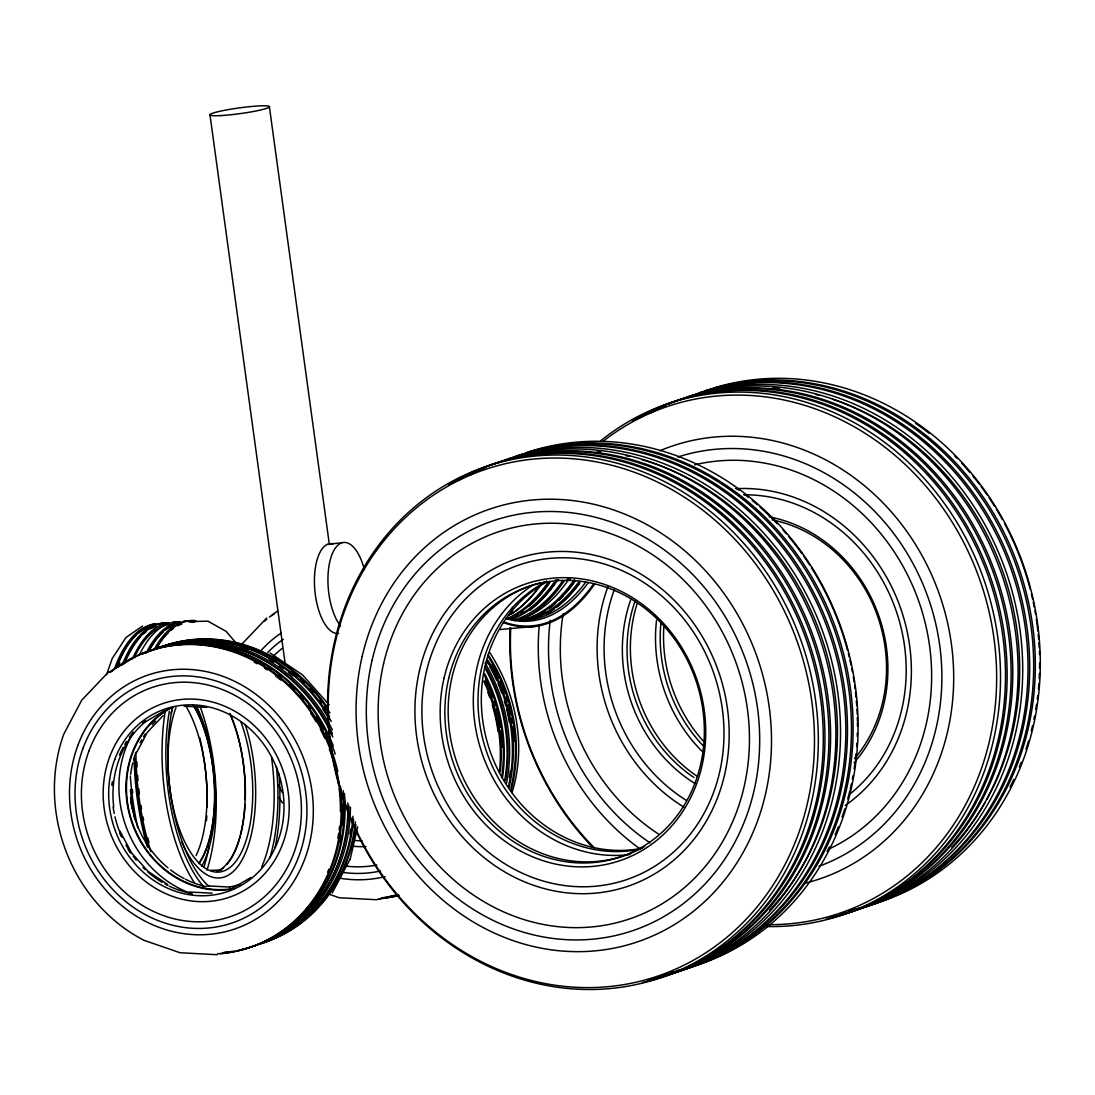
<?xml version="1.0" encoding="UTF-8"?>
<svg xmlns="http://www.w3.org/2000/svg" width="1095" height="1095" viewBox="0 0 1095 1095"><rect width="100%" height="100%" fill="white"/><g stroke="black" fill="none" stroke-linecap="round" stroke-linejoin="round"><path stroke-width="1.5" d="M350.236 858.877L357.682 826.848M512.008 792.67C526.695 745.709 516.197 693.6 489.876 652.729M106.571 674.725L112.196 658.588L125.993 637.468L142.514 626.066M136.464 752.908L147.387 732.24L163.059 715.719M332.209 893.014L350.181 859.028M145.293 721.851C120.532 742.383 109.87 775.52 113.716 806.974M242.036 643.997L266.632 618.086M139.476 654.468L107.461 673.083L81.714 700.239L63.688 734.362C36.327 811.19 71.298 902.622 143.924 940.29L180.1 952.746L217.207 954.717M145.087 721.988L164.428 710.751M231.729 888.634L251.056 877.41M229.594 887.073L240.435 884.486M397.69 894.642L376.365 899.72L339.258 897.736L329.869 894.519M328.13 544.105L341.64 542.887M500.47 629.488L536.755 626.203M189.271 621.604L207.886 621.166L226.131 631.363L235.603 642.491M210.637 870.361L221.368 870.005M184.097 706.193L206.668 707.384M207.256 885.855L229.827 887.059M189.476 892.001L212.06 893.205M270 652.948L302.439 674.821L329.116 704.728M167.727 884.568L147.921 871.223L131.633 852.964L119.971 831.05M269.356 106.489L329.376 544.626M210.007 115.043L285.33 664.843M594.64 584.1A331.73 143.199 84.8 0 1 503.262 622.535M575.381 580.651A324.49 140.064 84.8 0 1 519.701 620.482M585.674 582.212A324.49 140.064 84.8 0 1 507.04 618.223M573.958 582.403A326.296 140.858 84.8 0 1 565.047 593.736M562.994 596.022A326.296 140.858 84.8 0 1 558.82 600.32M555.233 603.673A326.296 140.858 84.8 0 1 549.129 608.683M545.392 611.338A326.296 140.858 84.8 0 1 539.055 615.171M587.878 583.224A325.831 140.653 84.8 0 1 505.767 618.524M593.025 584.716A330.786 142.788 84.8 0 1 504.48 622.234M579.939 582.732A324.49 140.064 84.8 0 1 520.043 620.564M574.423 579.474A324.49 140.064 84.8 0 1 519.317 620.4M568.305 580.021A324.49 140.064 84.8 0 1 514.732 620.646M578.995 581.582A324.49 140.064 84.8 0 1 521.22 620.482M553.988 582.595A324.49 140.064 84.8 0 1 510.407 619.222M550.347 581.65A324.49 140.064 84.8 0 1 507.313 619.058M564.418 580.692A326.296 140.858 84.8 0 1 518.688 620.276M579.488 583.17A326.296 140.858 84.8 0 1 556.862 607.15M554.385 609.012A326.296 140.858 84.8 0 1 546.829 613.884M562.967 580.501A324.49 140.064 84.8 0 1 512.419 620.413M556.849 581.062A324.49 140.064 84.8 0 1 512.323 619.045M548.444 581.815A324.49 140.064 84.8 0 1 506.889 618.607M555.439 582.8A326.296 140.858 84.8 0 1 529.651 610.435M536.386 590.273A325.831 140.653 84.8 0 1 515.485 611.256M514.061 612.297A325.831 140.653 84.8 0 1 511.214 614.268M539.835 586.345A324.49 140.064 84.8 0 1 508.491 615.472M548.937 583.389A326.296 140.858 84.8 0 1 529.255 606.014M523.15 611.024A326.296 140.858 84.8 0 1 520.672 612.817M518.154 614.5A326.296 140.858 84.8 0 1 515.622 616.074M338.656 633.444A45.1 19.464 84.8 0 1 314.607 587.276A45.1 19.464 84.8 0 1 333.208 543.928M340.6 626.011A45.1 19.464 84.8 0 1 332.36 553.605A45.1 19.464 84.8 0 1 364.361 569.551M526.722 452.687A270.095 242.255 70.9 0 1 840.645 649.691A270.095 242.255 70.9 0 1 670.715 972.784M517.825 455.588A270.095 242.255 70.9 0 1 835.896 648.295A270.095 242.255 70.9 0 1 666.732 974.153M505.972 459.654A270.095 242.255 70.9 0 1 828.381 648.829A270.095 242.255 70.9 0 1 658.15 976.918M526.736 452.605A270.095 242.255 70.9 0 1 842.301 649.089A270.095 242.255 70.9 0 1 670.756 972.565M530.076 451.4A270.095 242.255 70.9 0 1 846.763 645.557A270.095 242.255 70.9 0 1 677.34 970.485M736.114 488.206A267.604 240.024 70.9 0 1 738.838 490.149M744.258 494.16A267.604 240.024 70.9 0 1 748.268 497.281M752.251 500.483A267.604 240.024 70.9 0 1 757.466 504.877M760.039 507.136A267.604 240.024 70.9 0 1 777.272 523.807M783.048 530.089A267.604 240.024 70.9 0 1 786.347 533.84M788.51 536.386A267.604 240.024 70.9 0 1 801.992 553.741M803.963 556.52A267.604 240.024 70.9 0 1 809.684 564.993M811.518 567.867A267.604 240.024 70.9 0 1 847.53 650.362M848.379 653.633A267.604 240.024 70.9 0 1 849.2 656.918M849.98 660.23A267.604 240.024 70.9 0 1 851.075 665.212M851.759 668.552A267.604 240.024 70.9 0 1 852.416 671.906M853.306 676.956A267.604 240.024 70.9 0 1 854.127 682.034M854.62 685.415A267.604 240.024 70.9 0 1 855.072 688.81M855.482 692.204A267.604 240.024 70.9 0 1 856.03 697.282M856.345 700.677A267.604 240.024 70.9 0 1 856.742 705.755M856.961 709.136A267.604 240.024 70.9 0 1 857.207 714.186M857.33 717.553A267.604 240.024 70.9 0 1 857.399 720.893M857.426 722.604A267.604 240.024 70.9 0 1 857.44 726.04M857.344 732.925A267.604 240.024 70.9 0 1 857.248 736.374M856.906 743.259A267.604 240.024 70.9 0 1 856.673 746.708M856.071 753.593A267.604 240.024 70.9 0 1 855.523 758.739M854.88 763.858A267.604 240.024 70.9 0 1 854.127 768.936M853.005 775.671A267.604 240.024 70.9 0 1 852.375 779.01M851.362 783.993A267.604 240.024 70.9 0 1 850.268 788.906M849.871 790.576A267.604 240.024 70.9 0 1 847.735 798.926M844.806 808.876A267.604 240.024 70.9 0 1 842.069 817.075M838.441 826.752A267.604 240.024 70.9 0 1 835.143 834.65M829.367 846.941A267.604 240.024 70.9 0 1 827.067 851.404M597.322 451.414A266.742 239.244 70.9 0 1 600.649 451.715M625.697 455.575A266.742 239.244 70.9 0 1 629.023 456.314M642.217 459.708A266.742 239.244 70.9 0 1 826.355 652.634A266.742 239.244 70.9 0 1 769.621 910.123M514.54 456.697A270.095 242.255 70.9 0 1 834.226 648.842A270.095 242.255 70.9 0 1 663.461 975.084M448.485 484.537A270.095 242.255 70.9 0 1 802.84 630.446A270.095 242.255 70.9 0 1 642.532 982.516M453.001 482.279A270.095 242.255 70.9 0 1 804.496 629.885A270.095 242.255 70.9 0 1 647.405 981.202M456.971 480.897A270.095 242.255 70.9 0 1 809.137 630.227A270.095 242.255 70.9 0 1 648.158 980.572M476.872 470.85A270.095 242.255 70.9 0 1 814.981 641.287A270.095 242.255 70.9 0 1 648.199 980.353M458.627 480.335A270.095 242.255 70.9 0 1 473.752 472.315M507.861 459.079A270.095 242.255 70.9 0 1 824.549 653.236A270.095 242.255 70.9 0 1 655.125 978.163M469.892 475.162A270.095 242.255 70.9 0 1 474.436 472.766M477.516 471.233A270.095 242.255 70.9 0 1 485.304 467.592M644.832 846.243A142.815 128.088 70.9 0 1 459.311 769.06A142.815 128.088 70.9 0 1 540.424 582.827M543.654 582.047A142.815 128.088 70.9 0 1 546.925 581.363M555.247 580.063A142.815 128.088 70.9 0 1 558.614 579.707M567.087 579.255A142.815 128.088 70.9 0 1 570.468 579.241M642.053 848.283A142.815 128.088 70.9 0 1 490.505 752.388A142.815 128.088 70.9 0 1 547.048 581.774M640.37 849.09A142.815 128.088 70.9 0 1 486.878 752.648A142.815 128.088 70.9 0 1 546.706 581.363M629.94 854.511A146.169 131.099 70.9 0 1 482.772 755.304A146.169 131.099 70.9 0 1 533.416 584.716M229.936 713.516A96.949 41.856 84.8 0 1 245.266 799.514M245.047 804.428A96.949 41.856 84.8 0 1 240.695 834.39M240.27 836.06A96.949 41.856 84.8 0 1 226.843 864.393M223.544 867.719A96.949 41.856 84.8 0 1 221.053 869.649M229.868 713.817A96.483 41.651 84.8 0 1 244.596 808.781A96.483 41.651 84.8 0 1 217.18 871.333M241.023 722.139A96.483 41.651 84.8 0 1 241.434 852.225A96.483 41.651 84.8 0 1 183.495 839.181A96.483 41.651 84.8 0 1 176.008 707.493M245.184 724.438A102.396 44.197 84.8 0 1 242.515 859.082A102.396 44.197 84.8 0 1 181.907 842.425M171.094 713.269A102.396 44.197 84.8 0 1 172.572 708.136M208.721 886.211A121.08 52.273 84.8 0 1 172.23 709.04M271.574 757.562A121.08 52.273 84.8 0 1 261.732 866.87M203.629 886.663A127.636 55.092 84.8 0 1 169.355 711.339M276.405 766.432A127.636 55.092 84.8 0 1 269.904 857.837M194.143 882.31A134.179 57.925 84.8 0 1 165.058 712.297M279.006 773.946A134.179 57.925 84.8 0 1 275.16 847.366M199.824 737.879A121.08 52.273 84.8 0 1 207.147 807.193M206.804 815.734A121.08 52.273 84.8 0 1 206.462 820.744M185.561 705.55A96.483 41.651 84.8 0 1 196.101 855.565M193.076 704.879A96.483 41.651 84.8 0 1 199.153 862.737M194.034 705.851A96.949 41.856 84.8 0 1 198.962 863.695M196.375 705.864A106.557 46.004 84.8 0 1 201.699 866.391M196.854 707.835A127.636 55.092 84.8 0 1 198.537 712.462M209.186 846.052A127.636 55.092 84.8 0 1 203.916 867.035M199.837 705.727A133.248 57.515 84.8 0 1 206.969 870.101M150.781 851.623A156.544 67.575 84.8 0 1 135.944 753.374M156.996 647.692A156.544 67.575 84.8 0 1 194.705 620.509M148.988 842.575A154.737 66.795 84.8 0 1 147.633 837.593M143.623 820.21A154.737 66.795 84.8 0 1 142.993 816.952M141.529 808.753A154.737 66.795 84.8 0 1 140.995 805.455M139.38 793.889A154.737 66.795 84.8 0 1 138.805 788.879M137.984 780.448A154.737 66.795 84.8 0 1 137.6 775.37M137.108 766.938A154.737 66.795 84.8 0 1 136.902 761.915M148.496 847.681A154.737 66.795 84.8 0 1 134.904 758.78M156.503 647.843A154.737 66.795 84.8 0 1 168.356 632.554M170.957 630.296A154.737 66.795 84.8 0 1 173.612 628.297M177.719 625.861A154.737 66.795 84.8 0 1 181.879 624.082M147.373 846.846A156.544 67.575 84.8 0 1 134.11 758.561M154.231 649.417A156.544 67.575 84.8 0 1 196.046 621.029M137.806 827.82A156.544 67.575 84.8 0 1 130.319 775.944M148.797 651.415A156.544 67.575 84.8 0 1 180.169 621.809A156.544 67.575 84.8 0 0 139.147 655.426M183.358 621.262A156.544 67.575 84.8 0 1 194.705 622.124M134.904 819.347A154.737 66.795 84.8 0 1 130.401 789.632M148.29 651.47A154.737 66.795 84.8 0 1 163.155 631.979M165.783 629.844A154.737 66.795 84.8 0 1 173.995 625.19M132.112 808.219A156.544 67.575 84.8 0 1 130.866 799.884M146.059 653.222A156.544 67.575 84.8 0 1 179.84 621.673M186.301 621.276A156.544 67.575 84.8 0 1 192.802 622.288M132.687 792.807A154.737 66.795 84.8 0 1 132.303 789.468M132.563 658.601A156.544 67.575 84.8 0 1 168.384 622.699M173.215 622.275A156.544 67.575 84.8 0 1 179.717 622.945M124.652 663.378A156.544 67.575 84.8 0 1 168.726 622.863M123.817 663.789A154.737 66.795 84.8 0 1 139.873 637.413M143.664 633.731A154.737 66.795 84.8 0 1 146.306 631.61M150.357 628.941A154.737 66.795 84.8 0 1 155.901 626.422M122.161 665.021A156.544 67.575 84.8 0 1 168.438 623.151M117.001 666.91A156.544 67.575 84.8 0 1 155.777 623.835M162.224 623.452A156.544 67.575 84.8 0 1 168.726 624.465M118.014 667.238A154.737 66.795 84.8 0 1 119.861 662.721M116.097 667.403A154.737 66.795 84.8 0 1 135.889 635.483M138.476 633.225A154.737 66.795 84.8 0 1 149.413 627.011M114.523 668.593A156.544 67.575 84.8 0 1 155.463 623.78M134.384 657.315A154.737 66.795 84.8 0 1 168.575 624.506M192.391 893.985A106.557 95.58 70.9 0 1 133.439 732.172A96.483 86.546 70.9 0 0 129.306 737.346M233.618 888.935A96.949 86.957 70.9 0 1 132.057 823.098A96.949 86.957 70.9 0 1 170.067 708.027M233.55 888.469A96.483 86.546 70.9 0 1 131.906 821.223A96.483 86.546 70.9 0 1 173.188 706.918M206.134 886.553A96.483 86.546 70.9 0 1 185.548 879.271M184.138 878.546A96.483 86.546 70.9 0 1 170.546 869.882M167.987 867.856A96.483 86.546 70.9 0 1 137.245 825.137M136.642 823.577A96.483 86.546 70.9 0 1 130.51 797.475M130.675 774.261A96.483 86.546 70.9 0 1 132.714 762.969M133.535 759.807A96.483 86.546 70.9 0 1 136.013 752.155M140.105 742.752A96.483 86.546 70.9 0 1 141.707 739.727M143.404 736.798A96.483 86.546 70.9 0 1 145.197 733.951M152.246 724.685A96.483 86.546 70.9 0 1 155.641 721.03M189.983 893.027A96.483 86.546 70.9 0 1 169.287 886.156M167.768 885.403A96.483 86.546 70.9 0 1 164.962 883.939M162.183 882.365A96.483 86.546 70.9 0 1 147.743 871.907M145.334 869.731A96.483 86.546 70.9 0 1 142.966 867.445M136.273 860.068A96.483 86.546 70.9 0 1 133.207 856.126M131.277 853.443A96.483 86.546 70.9 0 1 125.939 844.957M122.093 837.442A96.483 86.546 70.9 0 1 120.08 832.83M119.464 831.283A96.483 86.546 70.9 0 1 114.975 816.802M114.25 813.503A96.483 86.546 70.9 0 1 113.141 806.919M112.429 785.293A96.483 86.546 70.9 0 1 112.717 782.022M119.478 755.112A96.483 86.546 70.9 0 1 123.119 747.379M124.762 744.395A96.483 86.546 70.9 0 1 126.514 741.493M142.692 722.673A96.483 86.546 70.9 0 1 145.197 720.592M130.031 852.321A96.949 86.957 70.9 0 1 128.211 849.515M121.052 836.074A96.949 86.957 70.9 0 1 119.725 832.98M112.032 785.211A96.949 86.957 70.9 0 1 112.333 781.926M340.49 786.388A156.544 140.42 70.9 0 1 217.672 953.718M111.211 671.728A156.544 140.42 70.9 0 1 113.866 669.675M117.959 666.732A156.544 140.42 70.9 0 1 120.751 664.843M123.598 663.036A156.544 140.42 70.9 0 1 126.486 661.298M129.429 659.655A156.544 140.42 70.9 0 1 337.753 771.332M155.066 649.294A156.544 140.42 70.9 0 1 328.076 708.438M355.902 824.836A156.544 140.42 70.9 0 1 263.977 942.535M154.176 649.595A156.544 140.42 70.9 0 1 329.937 713.009M355.396 821.866A156.544 140.42 70.9 0 1 263.087 942.836M155.107 649.061A156.544 140.42 70.9 0 1 329.581 716.65M353.575 819.293A156.544 140.42 70.9 0 1 260.952 943.575M151.165 650.649A156.544 140.42 70.9 0 1 331.251 721.4M352.932 816.268A156.544 140.42 70.9 0 1 261.65 943.356M148.318 651.621A156.544 140.42 70.9 0 1 332.401 729.954M350.427 807.152A156.544 140.42 70.9 0 1 258.803 944.342M142.788 653.852A156.544 140.42 70.9 0 1 332.825 737.003M347.881 802.922A156.544 140.42 70.9 0 1 254.724 945.724M233.96 951.131A156.544 140.42 70.9 0 1 224.023 952.417M142.98 653.469A156.544 140.42 70.9 0 1 333.25 745.818M344.46 793.724A156.544 140.42 70.9 0 1 242.2 949.447M229.758 951.952A156.544 140.42 70.9 0 1 223.134 952.732M142.09 653.77A156.544 140.42 70.9 0 1 335.248 754.099M343.241 790.672A156.544 140.42 70.9 0 1 238.026 950.487M110.335 672.029A156.544 140.42 70.9 0 1 136.026 656.179M139.079 654.824A156.544 140.42 70.9 0 1 335.166 764.857A156.544 140.42 70.9 0 1 220.109 953.772M197.237 643.08A154.737 138.791 70.9 0 1 202.26 643.121M215.701 644.188A154.737 138.791 70.9 0 1 332.428 733.76M348.785 805.345A154.737 138.791 70.9 0 1 313.964 904.579M307.052 912.053A154.737 138.791 70.9 0 1 295.814 922.072M231.264 650.485A154.737 138.791 70.9 0 1 235.972 651.977M258.68 661.9A154.737 138.791 70.9 0 1 264.497 665.226M268.795 667.923A154.737 138.791 70.9 0 1 271.615 669.798M278.513 674.794A154.737 138.791 70.9 0 1 281.196 676.888M290.024 684.526A154.737 138.791 70.9 0 1 294.747 689.125M300.441 695.174A154.737 138.791 70.9 0 1 303.712 698.966M308.913 705.495A154.737 138.791 70.9 0 1 310.898 708.164M316.51 716.404A154.737 138.791 70.9 0 1 324.093 729.544M325.626 732.555A154.737 138.791 70.9 0 1 331.744 746.42M343.392 803.839A154.737 138.791 70.9 0 1 342.571 825.411M341.175 835.581A154.737 138.791 70.9 0 1 339.874 842.329M308.639 906.414A154.737 138.791 70.9 0 1 306.395 908.973M254.191 662.16A154.737 138.791 70.9 0 1 257.12 663.748M264.347 668.046A154.737 138.791 70.9 0 1 267.194 669.894M275.488 675.834A154.737 138.791 70.9 0 1 280.799 680.091M310.734 713.269A154.737 138.791 70.9 0 1 316.14 721.728M320.287 729.078A154.737 138.791 70.9 0 1 324.791 738.181M329.321 749.021A154.737 138.791 70.9 0 1 332.62 758.575M333.605 761.805A154.737 138.791 70.9 0 1 336.151 771.66M338.122 781.584A154.737 138.791 70.9 0 1 338.642 784.882M339.08 788.181A154.737 138.791 70.9 0 1 340.422 811.587M339.546 826.451A154.737 138.791 70.9 0 1 339.149 829.846M338.683 833.24A154.737 138.791 70.9 0 1 337.849 838.318M328.883 869.17A154.737 138.791 70.9 0 1 327.583 872.236M240.339 647.35A154.737 138.791 70.9 0 1 248.168 649.937M269.206 659.573A154.737 138.791 70.9 0 1 273.558 662.092M279.28 665.719A154.737 138.791 70.9 0 1 283.468 668.621M288.916 672.7A154.737 138.791 70.9 0 1 292.885 675.916M322.82 709.095A154.737 138.791 70.9 0 1 328.226 717.553M350.77 829.066A154.737 138.791 70.9 0 1 349.935 834.144M261.897 653.291A154.737 138.791 70.9 0 1 266.359 655.426M272.231 658.533A154.737 138.791 70.9 0 1 276.583 661.051M291.941 671.659A154.737 138.791 70.9 0 1 297.197 675.971M300.906 679.242A154.737 138.791 70.9 0 1 304.492 682.623M310.282 688.536A154.737 138.791 70.9 0 1 313.622 692.259M319.986 699.992A154.737 138.791 70.9 0 1 321.998 702.648M324.9 706.686A154.737 138.791 70.9 0 1 326.762 709.437M365.976 846.558A102.396 91.843 70.9 0 1 352.96 846.23M282.592 803.032A102.396 91.843 70.9 0 1 278.965 797.488M362.034 840.768A96.483 86.546 70.9 0 1 353.808 840.412M282.442 792.629A96.483 86.546 70.9 0 1 278.486 785.183M385.07 876.575A134.179 120.354 70.9 0 1 338.519 877.957M261.048 650.526A134.179 120.354 70.9 0 1 281.292 632.924M380.554 870.963A127.636 114.482 70.9 0 1 342.105 872.277M267.837 652.36A127.636 114.482 70.9 0 1 283.235 639.329M376.858 865.009A121.08 108.597 70.9 0 1 346.609 866.186M273.148 656.398A121.08 108.597 70.9 0 1 281.99 648.5M398.074 895.19A156.544 140.42 70.9 0 1 386.494 897.079M484.674 673.74A156.544 140.42 70.9 0 1 502.537 777.313M397.184 895.491A156.544 140.42 70.9 0 1 382.292 897.736M484.565 675.574A156.544 140.42 70.9 0 1 501.647 777.614M398.334 895.491A156.544 140.42 70.9 0 1 381.813 898.311M271.697 615.691A156.544 140.42 70.9 0 1 274.38 613.679M484.688 680.926A156.544 140.42 70.9 0 1 500.333 771.77M399.086 895.395A156.544 140.42 70.9 0 1 379.267 898.776M264.333 621.344A156.544 140.42 70.9 0 1 266.893 619.154M269.493 617.033A156.544 140.42 70.9 0 1 277.624 611.092M483.798 681.227A156.544 140.42 70.9 0 1 499.443 772.085M488.165 654.851A156.544 140.42 70.9 0 1 510.941 791.042M488.192 656.576A156.544 140.42 70.9 0 1 510.872 788.126M487.864 660.189A156.544 140.42 70.9 0 1 509.12 787.25M486.508 661.12A154.737 138.791 70.9 0 1 488.233 664.008M489.917 666.937A154.737 138.791 70.9 0 1 496.733 680.542M498.074 683.636A154.737 138.791 70.9 0 1 499.347 686.729M499.963 688.29A154.737 138.791 70.9 0 1 501.729 692.998M504.357 701.005A154.737 138.791 70.9 0 1 505.767 705.905M506.615 709.19A154.737 138.791 70.9 0 1 509.367 722.399M510.393 770.675A154.737 138.791 70.9 0 1 509.394 777.45M486.974 660.504A156.544 140.42 70.9 0 1 508.6 785.936M485.003 662.94A156.544 140.42 70.9 0 1 506.451 783.664M485.345 666.759A154.737 138.791 70.9 0 1 505.37 780.434M485.906 669.729A156.544 140.42 70.9 0 1 504.576 781.255M492.107 664.419A154.737 138.791 70.9 0 1 499.06 677.956M500.429 681.035A154.737 138.791 70.9 0 1 505.301 693.532M506.369 696.735A154.737 138.791 70.9 0 1 507.861 701.594M508.778 704.851A154.737 138.791 70.9 0 1 511.146 714.748M511.803 718.046A154.737 138.791 70.9 0 1 512.652 723.015M513.131 726.313A154.737 138.791 70.9 0 1 514.513 741.301M485.537 679.078A154.737 138.791 70.9 0 1 490.286 689.864M490.902 691.41A154.737 138.791 70.9 0 1 493.215 697.707M494.283 700.909A154.737 138.791 70.9 0 1 495.775 705.769M496.706 709.04A154.737 138.791 70.9 0 1 500.566 727.189M501.045 730.488A154.737 138.791 70.9 0 1 502.495 747.16M487.877 692.464A154.737 138.791 70.9 0 1 489.643 697.173M492.285 705.194A154.737 138.791 70.9 0 1 498.033 731.528M705.632 390.737A270.095 242.255 70.9 0 1 1022.579 585.77A270.095 242.255 70.9 0 1 851.294 910.178M848.926 911.191A270.095 242.255 70.9 0 0 1017.83 584.415A270.095 242.255 70.9 0 0 698.391 393.173A270.095 242.255 70.9 0 1 1015.914 584.141A270.095 242.255 70.9 0 1 850.5 911.026M686.551 397.266A270.095 242.255 70.9 0 1 1010.042 584.073A270.095 242.255 70.9 0 1 841.973 913.6M705.659 390.682A270.095 242.255 70.9 0 1 1023.729 583.389A270.095 242.255 70.9 0 1 854.565 909.247M713.913 387.931A270.095 242.255 70.9 0 1 1028.725 581.746A270.095 242.255 70.9 0 1 862.764 906.783M915.571 423.354A267.604 240.024 70.9 0 1 929.135 433.264M954.703 455.944A267.604 240.024 70.9 0 1 957.098 458.381M961.807 463.349A267.604 240.024 70.9 0 1 969.622 472.15M972.853 476.01A267.604 240.024 70.9 0 1 979.135 483.949M981.188 486.659A267.604 240.024 70.9 0 1 987.129 494.954M989.059 497.773A267.604 240.024 70.9 0 1 994.63 506.342M996.409 509.243A267.604 240.024 70.9 0 1 1002.377 519.509M1004.799 523.957A267.604 240.024 70.9 0 1 1030.162 589.042M1031.394 593.969A267.604 240.024 70.9 0 1 1032.544 598.924M1033.269 602.25A267.604 240.024 70.9 0 1 1034.282 607.273M1034.912 610.627A267.604 240.024 70.9 0 1 1035.514 613.994M1036.322 619.072A267.604 240.024 70.9 0 1 1037.882 630.939M1038.238 634.333A267.604 240.024 70.9 0 1 1038.69 639.412M1038.95 642.792A267.604 240.024 70.9 0 1 1039.251 647.87M1039.401 651.238A267.604 240.024 70.9 0 1 1039.525 654.591M1039.634 663.077A267.604 240.024 70.9 0 1 1039.579 668.237M1039.442 673.411A267.604 240.024 70.9 0 1 1039.196 678.585M1038.868 683.745A267.604 240.024 70.9 0 1 1038.443 688.919M1037.718 695.777A267.604 240.024 70.9 0 1 1037.293 699.185M1036.582 704.29A267.604 240.024 70.9 0 1 1035.788 709.355M1034.57 716.062A267.604 240.024 70.9 0 1 1033.913 719.374M1032.462 725.944A267.604 240.024 70.9 0 1 1031.257 730.967M1028.52 740.959A267.604 240.024 70.9 0 1 1025.947 749.199M1021.265 762.188A267.604 240.024 70.9 0 1 1019.349 766.965M1013.792 779.435A267.604 240.024 70.9 0 1 1010.042 786.963M772.892 388A266.742 239.244 70.9 0 1 779.517 388.451M816.199 394.529A266.742 239.244 70.9 0 1 819.498 395.377M832.542 399.237A266.742 239.244 70.9 0 1 986.951 799.117M985.267 802.115A266.742 239.244 70.9 0 1 951.815 847.16M693.984 777.532A142.815 128.088 70.9 0 1 635.155 600.758M772.167 519.865A142.815 128.088 70.9 0 1 877.875 616.964A142.815 128.088 70.9 0 1 854.538 758.589M695.01 783.582A146.169 131.099 70.9 0 1 630.966 599.074M769.21 516.854A146.169 131.099 70.9 0 1 879.052 616.553A146.169 131.099 70.9 0 1 854.086 762.763M686.346 800.418A166.262 149.125 70.9 0 1 614.254 589.794M743.82 494.803A166.262 149.125 70.9 0 1 895.436 608.779A166.262 149.125 70.9 0 1 850.555 793.533M683.978 807.207A172.955 155.134 70.9 0 1 607.999 586.482M736.004 488.685A172.955 155.134 70.9 0 1 900.898 609.039A172.955 155.134 70.9 0 1 845.285 805.441M658.93 834.322A204.368 183.303 70.9 0 1 563.186 613.747M694.641 464.827A204.368 183.303 70.9 0 1 918.814 601.442A204.368 183.303 70.9 0 1 829.627 848.721M649.978 842.821A216.495 194.185 70.9 0 1 550.224 620.249M677.791 457.012A216.495 194.185 70.9 0 1 928.752 599.43A216.495 194.185 70.9 0 1 818.992 866.268M639.932 848.817A228.636 205.066 70.9 0 1 539.329 624.547M659.847 450.757A228.636 205.066 70.9 0 1 940.523 597.637A228.636 205.066 70.9 0 1 805.017 883.213M603.331 441.121A267.604 240.024 70.9 0 1 981.079 583.512A267.604 240.024 70.9 0 1 766.527 924.645M594.133 847.708A267.604 240.024 70.9 0 1 510.749 628.01M511.94 612.529A267.604 240.024 70.9 0 1 512.528 607.396M600.881 440.655A270.095 242.255 70.9 0 1 985.13 583.224A270.095 242.255 70.9 0 1 762.982 926.411M592.847 847.462A270.095 242.255 70.9 0 1 510.078 627.64M511.214 612.379A270.095 242.255 70.9 0 1 511.584 608.998M633.54 419.891A270.095 242.255 70.9 0 1 985.035 567.497A270.095 242.255 70.9 0 1 827.943 918.814M636.674 418.468A270.095 242.255 70.9 0 1 987.69 569.523A270.095 242.255 70.9 0 1 826.383 918.992M632.335 421A270.095 242.255 70.9 0 1 635.196 419.317M668.497 403.713A270.095 242.255 70.9 0 1 997.312 584.401A270.095 242.255 70.9 0 1 830.366 917.61M639.179 417.948A270.095 242.255 70.9 0 1 665.295 404.999M642.3 416.524A270.095 242.255 70.9 0 1 665.363 405.095M668.552 403.781A270.095 242.255 70.9 0 1 676.6 400.702M679.844 399.565A270.095 242.255 70.9 0 1 1000.118 587.577A270.095 242.255 70.9 0 1 835.239 916.296M650.581 413.02A270.095 242.255 70.9 0 1 655.111 410.598M661.257 407.518A270.095 242.255 70.9 0 1 665.938 405.342M669.086 403.945A270.095 242.255 70.9 0 1 677.066 400.674M686.784 397.184A270.095 242.255 70.9 0 1 1005.703 586.66A270.095 242.255 70.9 0 1 840.549 914.462M703.264 745.859A142.815 128.088 70.9 0 1 660.86 623.685M701.95 751.184A146.169 131.099 70.9 0 1 656.535 620.29M697.31 776.382A142.815 128.088 70.9 0 1 637.386 602.866M703.223 741.055A142.815 128.088 70.9 0 1 663.899 625.875M220.56 115.591A30.071 2.888 -7.8 0 0 269.028 107.283A30.071 2.888 -7.8 0 0 229.471 109.418A30.071 2.888 -7.8 0 0 220.56 115.591M372.095 660.23A216.495 194.185 70.9 0 0 617.361 935.103A216.495 194.185 70.9 0 0 699.486 581.801A216.495 194.185 70.9 0 0 372.095 660.23M362.185 656.288A228.636 205.066 70.9 0 0 621.207 946.559A228.636 205.066 70.9 0 0 707.931 573.465A228.636 205.066 70.9 0 0 362.185 656.288M448.676 678.503A142.815 128.088 70.9 0 0 610.462 859.821A142.815 128.088 70.9 0 0 664.638 626.764A142.815 128.088 70.9 0 0 448.676 678.503M444.064 678.065A146.169 131.099 70.9 0 0 609.641 863.64A146.169 131.099 70.9 0 0 665.089 625.122A146.169 131.099 70.9 0 0 444.064 678.065M426.338 671.988A166.262 149.125 70.9 0 0 614.692 883.076A166.262 149.125 70.9 0 0 677.75 611.763A166.262 149.125 70.9 0 0 426.338 671.988M419.549 670.263A172.955 155.134 70.9 0 0 615.486 889.852A172.955 155.134 70.9 0 0 681.09 607.615A172.955 155.134 70.9 0 0 419.549 670.263M383.592 663.625A204.368 183.303 70.9 0 0 615.116 923.085A204.368 183.303 70.9 0 0 692.629 589.589A204.368 183.303 70.9 0 0 383.592 663.625M335.385 641.889A267.604 240.024 70.9 0 0 638.549 981.64A267.604 240.024 70.9 0 0 740.056 544.94A267.604 240.024 70.9 0 0 335.385 641.889M334.796 640.575A270.095 242.255 70.9 0 0 640.78 983.488A270.095 242.255 70.9 0 0 743.218 542.737A270.095 242.255 70.9 0 0 334.796 640.575M77.937 745.271A134.179 120.354 70.9 0 0 209.515 934.336A134.179 120.354 70.9 0 0 286.726 726.409A134.179 120.354 70.9 0 0 77.937 745.271M83.042 748.186A127.636 114.482 70.9 0 0 208.214 928.026A127.636 114.482 70.9 0 0 281.648 730.255A127.636 114.482 70.9 0 0 83.042 748.186M89.01 750.8A121.08 108.597 70.9 0 0 207.749 921.415A121.08 108.597 70.9 0 0 277.418 733.787A121.08 108.597 70.9 0 0 89.01 750.8M109.596 757.056A102.396 91.843 70.9 0 0 210.007 901.336A102.396 91.843 70.9 0 0 268.918 742.67A102.396 91.843 70.9 0 0 109.596 757.056M114.742 759.492A96.483 86.546 70.9 0 0 209.364 895.45A96.483 86.546 70.9 0 0 264.88 745.941A96.483 86.546 70.9 0 0 114.742 759.492"/></g></svg>
